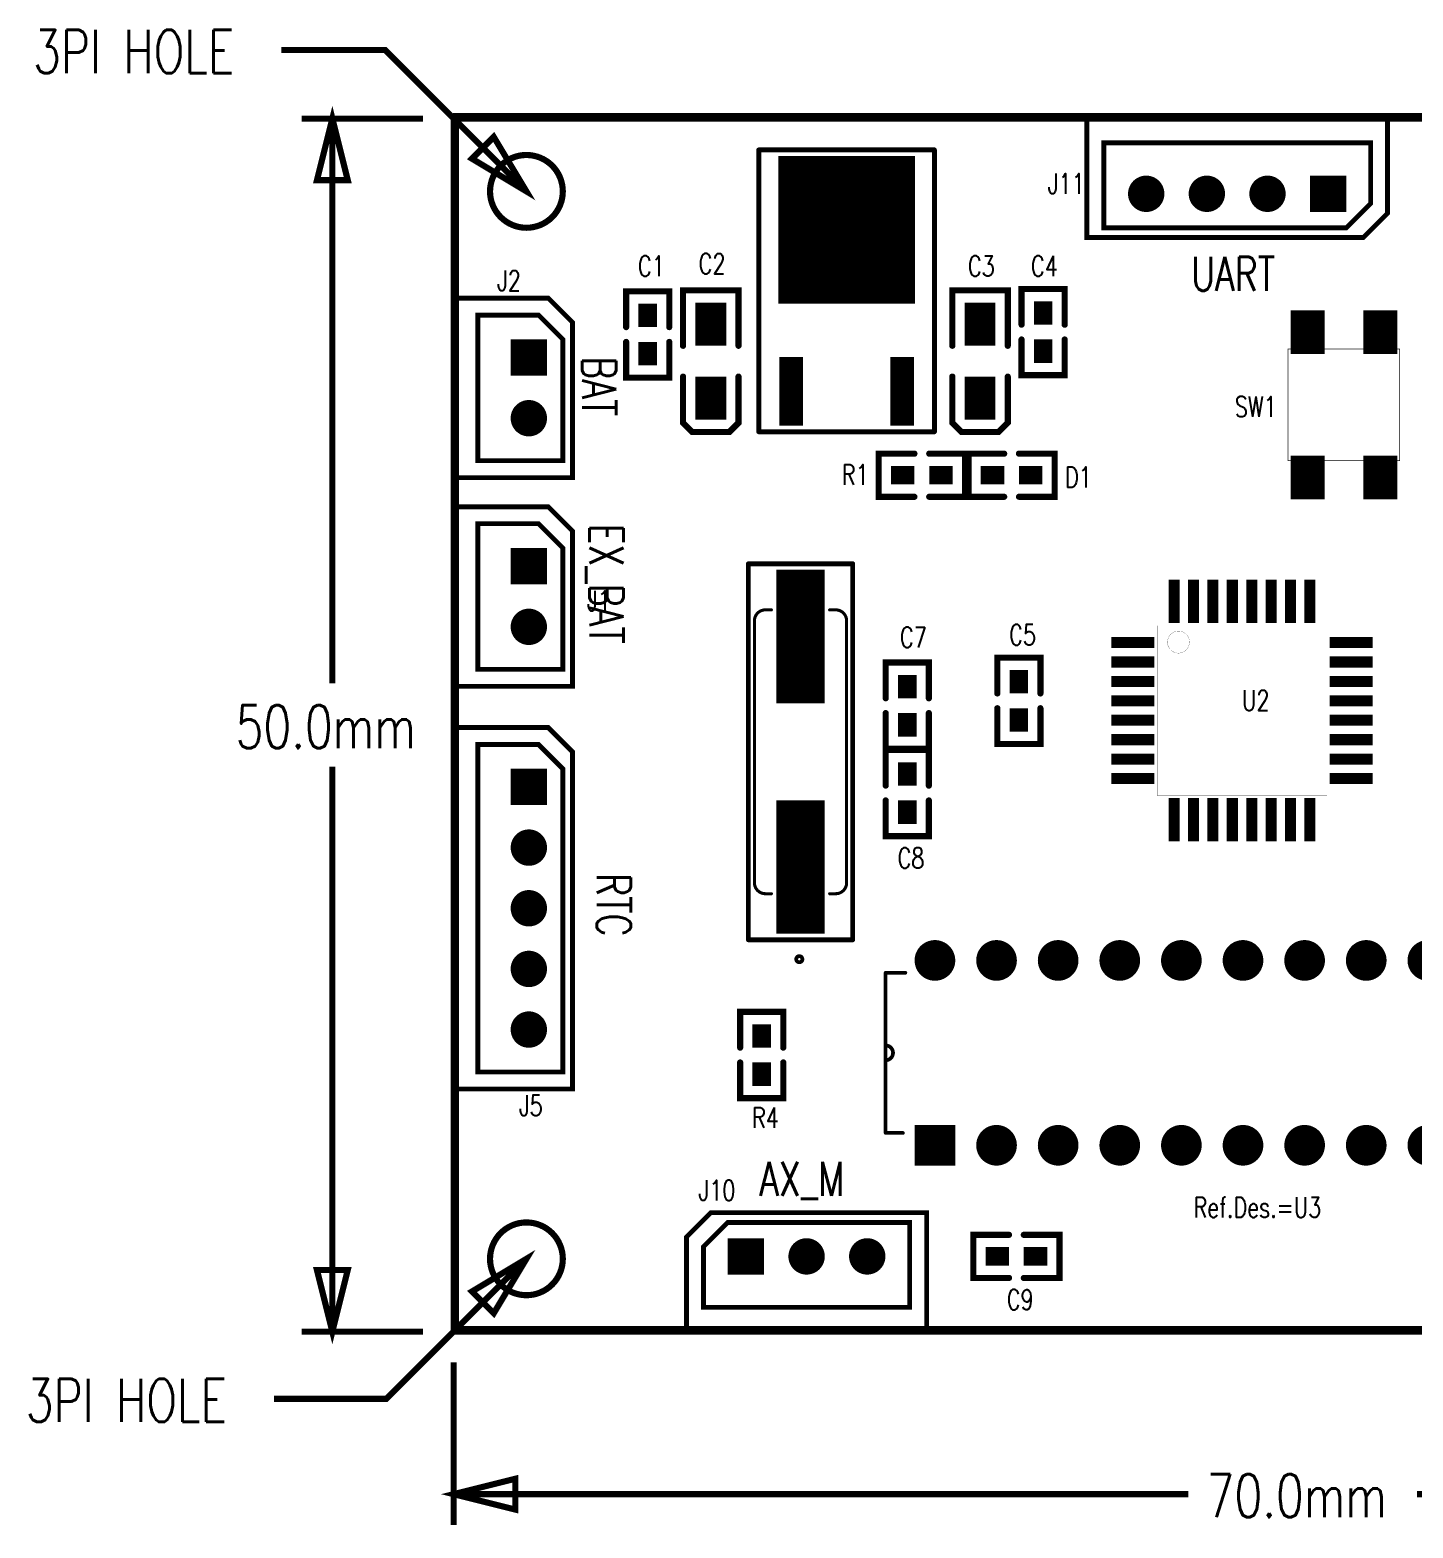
# Model space of a CAD drawing. Extents: x -17 to 86, y -8 to 54.
# Drawn here: x -17.5 to 39.5, y -8.1 to 53.7 of the extents above; entities that cross this region are included whole.
import ezdxf

# ---------------------------------------------------------------- set-up
doc = ezdxf.new("R2010")
doc.units = 0
for name, pattern in [('POUR_00_-1_0_000000', [2, 1, 1]), ('SIG_9', [2, 1, 1]), ('TRMIDX_0', [2, 1, 1]), ('TRMIDX_16384', [2, 1, 1]), ('TRMIDX_2048', [2, 1, 1]), ('TRMIDX_4096', [2, 1, 1])]:
    doc.linetypes.add(name, pattern=pattern)
for name, color, linetype in [('2D_LINE_00', 2, 'CONTINUOUS'), ('2D_LINE_01', 2, 'CONTINUOUS'), ('DIMENSION1_24', 254, 'CONTINUOUS'), ('DIMENSION2_24', 254, 'CONTINUOUS'), ('DIMENSION3_24', 254, 'CONTINUOUS'), ('DIMENSION4_24', 254, 'CONTINUOUS'), ('DIMENSION5_24', 254, 'CONTINUOUS'), ('DIMENSION6_24', 254, 'CONTINUOUS'), ('DIMENSION7_24', 254, 'CONTINUOUS'), ('DRIL_PLTE_THRU_01', 176, 'CONTINUOUS'), ('DRIL_PLTE_THRU_02', 16, 'CONTINUOUS'), ('DRIL_SYMBOL', 254, 'CONTINUOUS'), ('PADS_BOT', 1, 'CONTINUOUS'), ('PADS_INNER', 5, 'CONTINUOUS'), ('PADS_TOP', 5, 'CONTINUOUS'), ('PADS_XR_21', 176, 'CONTINUOUS'), ('PADS_XR_23', 183, 'CONTINUOUS'), ('PADS_XR_28', 130, 'CONTINUOUS'), ('PART_NAME_01', 254, 'CONTINUOUS'), ('PART_TOP_2DLINE_00', 254, 'CONTINUOUS'), ('PART_TOP_2DLINE_01', 254, 'CONTINUOUS'), ('PART_TOP_2DLINE_26', 254, 'CONTINUOUS'), ('PART_TOP_COPPER_26', 254, 'CONTINUOUS'), ('POUR_HEADER_01', 150, 'CONTINUOUS'), ('POUR_HEADER_02', 231, 'CONTINUOUS'), ('TEXT_24', 4, 'CONTINUOUS'), ('TEXT_26', 254, 'CONTINUOUS')]:
    doc.layers.add(name, color=color, linetype=linetype)
doc.styles.add('W0$127', font='simplex', dxfattribs={"width": 0.75})
doc.styles.add('W0$15', font='simplex', dxfattribs={"width": 0.75})
doc.styles.add('W0$2086613333', font='simplex', dxfattribs={"width": 0.75})
doc.styles.add('W0$254', font='simplex', dxfattribs={"width": 0.75})

# ---------------------------------------------------------------- blocks, each defined once
blk = doc.blocks.new('SMOOTH_0$254')
at = {"const_width": 0.127}
blk.add_lwpolyline([(-0.0635, 0, 1), (0.0635, 0, 1)], format="xyb", close=True, dxfattribs=at)
blk = doc.blocks.new('DRAWING_16')
at = {"layer": '2D_LINE_00', "const_width": 0.254}
blk.add_lwpolyline([(0, 0), (70, 0), (70, 50), (0, 50)], close=True, dxfattribs=at)
at = {"layer": '2D_LINE_00'}
for p in [(0, 50), (70, 50), (0, 0), (70, 0)]:
    blk.add_blockref('SMOOTH_0$254', p, dxfattribs=at)
blk = doc.blocks.new('DRAWING_17')
at = {"layer": '2D_LINE_01', "const_width": 0.254}
blk.add_lwpolyline([(1.5, 0, 1), (-1.5, 0, 1)], format="xyb", close=True, dxfattribs=at)
blk = doc.blocks.new('DRAWING_20')
at = {"layer": '2D_LINE_01', "const_width": 0.254}
blk.add_lwpolyline([(1.5, 0, 1), (-1.5, 0, 1)], format="xyb", close=True, dxfattribs=at)
blk = doc.blocks.new('D_8bacaaa_21')
at = {"layer": 'DIMENSION1_24', "linetype": 'TRMIDX_16384', "const_width": 0.254}
blk.add_lwpolyline([(0, 0), (-5.828, 5.828), (-10.106, 5.828)], dxfattribs=at)
at = {"layer": 'DIMENSION3_24', "linetype": 'TRMIDX_16384', "const_width": 0.254}
blk.add_lwpolyline([(0, 0), (-2.245, 1.347), (-1.347, 2.245)], close=True, dxfattribs=at)
at = {"layer": 'TEXT_24', "style": 'W0$254', "width": 0.75}
blk.add_text('3PI HOLE', height=1.778, dxfattribs=at).set_placement((-20.335, 4.875))
blk = doc.blocks.new('D_8bacaaa_24')
at = {"layer": 'DIMENSION1_24', "linetype": 'TRMIDX_16384', "const_width": 0.254}
blk.add_lwpolyline([(0, 0), (-5.772, -5.772), (-10.408, -5.772)], dxfattribs=at)
at = {"layer": 'DIMENSION3_24', "linetype": 'TRMIDX_16384', "const_width": 0.254}
blk.add_lwpolyline([(0, 0), (-1.347, -2.245), (-2.245, -1.347)], close=True, dxfattribs=at)
at = {"layer": 'TEXT_24', "style": 'W0$254', "width": 0.75}
blk.add_text('3PI HOLE', height=1.778, dxfattribs=at).set_placement((-20.637, -6.725))
blk = doc.blocks.new('D_1dfeghi_25')
at = {"layer": 'DIMENSION1_24', "linetype": 'TRMIDX_2048', "const_width": 0.254}
blk.add_lwpolyline([(0, -6.7), (30.284, -6.7)], dxfattribs=at)
at = {"layer": 'DIMENSION2_24', "linetype": 'TRMIDX_2048', "const_width": 0.254}
blk.add_lwpolyline([(70, -6.7), (39.716, -6.7)], dxfattribs=at)
at = {"layer": 'DIMENSION3_24', "linetype": 'TRMIDX_2048', "const_width": 0.254}
blk.add_lwpolyline([(0, -6.7), (2.54, -6.065), (2.54, -7.335)], close=True, dxfattribs=at)
at = {"layer": 'DIMENSION4_24', "linetype": 'TRMIDX_2048', "const_width": 0.254}
blk.add_lwpolyline([(70, -6.7), (67.46, -7.335), (67.46, -6.065)], close=True, dxfattribs=at)
at = {"layer": 'DIMENSION5_24', "linetype": 'TRMIDX_2048', "const_width": 0.254}
blk.add_lwpolyline([(0, -1.27), (0, -7.97)], dxfattribs=at)
at = {"layer": 'DIMENSION6_24', "linetype": 'TRMIDX_2048', "const_width": 0.254}
blk.add_lwpolyline([(70, -1.27), (70, -7.97)], dxfattribs=at)
at = {"layer": 'DIMENSION7_24', "linetype": 'TRMIDX_2048', "const_width": 0.0254}
for points in [[(0, 0), (0.001, 0)], [(70, 0), (70.001, 0)]]:
    blk.add_lwpolyline(points, dxfattribs=at)
at = {"layer": 'TEXT_24', "style": 'W0$254', "width": 0.75}
blk.add_text('70.0mm', height=1.778, dxfattribs=at).set_placement((31.046, -7.652))
blk = doc.blocks.new('D_2dfeghi_26')
at = {"layer": 'DIMENSION1_24', "linetype": 'TRMIDX_4096', "const_width": 0.254}
blk.add_lwpolyline([(-5, 0), (-5, 23.285)], dxfattribs=at)
at = {"layer": 'DIMENSION2_24', "linetype": 'TRMIDX_4096', "const_width": 0.254}
blk.add_lwpolyline([(-5, 50), (-5, 26.715)], dxfattribs=at)
at = {"layer": 'DIMENSION3_24', "linetype": 'TRMIDX_4096', "const_width": 0.254}
blk.add_lwpolyline([(-5, 0), (-5.635, 2.54), (-4.365, 2.54)], close=True, dxfattribs=at)
at = {"layer": 'DIMENSION4_24', "linetype": 'TRMIDX_4096', "const_width": 0.254}
blk.add_lwpolyline([(-5, 50), (-4.365, 47.46), (-5.635, 47.46)], close=True, dxfattribs=at)
at = {"layer": 'DIMENSION5_24', "linetype": 'TRMIDX_4096', "const_width": 0.254}
blk.add_lwpolyline([(-1.27, 0), (-6.27, 0)], dxfattribs=at)
at = {"layer": 'DIMENSION6_24', "linetype": 'TRMIDX_4096', "const_width": 0.254}
blk.add_lwpolyline([(-1.27, 50), (-6.27, 50)], dxfattribs=at)
at = {"layer": 'DIMENSION7_24', "linetype": 'TRMIDX_4096', "const_width": 0.0254}
for points in [[(0, 50), (0.001, 50)], [(0, 0), (0.001, 0)]]:
    blk.add_lwpolyline(points, dxfattribs=at)
at = {"layer": 'TEXT_24', "style": 'W0$254', "width": 0.75}
blk.add_text('50.0mm', height=1.778, dxfattribs=at).set_placement((-8.983, 24.047))
blk = doc.blocks.new('POUR_HEADER_0')
at = {"layer": 'POUR_HEADER_01', "linetype": 'POUR_00_-1_0_000000', "const_width": 0.254}
blk.add_lwpolyline([(0, 0), (70, 0), (70, 50), (0, 50)], close=True, dxfattribs=at)
blk = doc.blocks.new('POUR_HEADER_1')
at = {"layer": 'POUR_HEADER_02', "linetype": 'POUR_00_-1_0_000000', "const_width": 0.254}
blk.add_lwpolyline([(0, 0), (70, 0), (70, 50), (0, 50)], close=True, dxfattribs=at)
blk = doc.blocks.new('PART_BODY_TOP_1')
at = {"layer": 'PART_TOP_2DLINE_00', "const_width": 0.254}
for points in [[(-0.3048, 0.889), (-1.778, 0.889), (-1.778, -0.889), (-0.3048, -0.889)], [(0.3048, 0.889), (1.778, 0.889), (1.778, -0.889), (0.3048, -0.889)]]:
    blk.add_lwpolyline(points, dxfattribs=at)
at = {"layer": 'PART_TOP_2DLINE_00'}
for p in [(-1.778, 0.889), (-0.3048, 0.889), (0.3048, 0.889), (1.778, 0.889), (-1.778, -0.889), (-0.3048, -0.889), (0.3048, -0.889), (1.778, -0.889)]:
    blk.add_blockref('SMOOTH_0$254', p, dxfattribs=at)
blk = doc.blocks.new('DRIL_HOLE_0')
blk.add_lwpolyline([(0, 0, 1), (0, 0, 1)], format="xyb", close=True)
blk = doc.blocks.new('PAD_0')
blk.add_lwpolyline([(0, 0, 1), (0, 0, 1)], format="xyb", close=True)
blk = doc.blocks.new('PAD_1')
at = {"const_width": 0.762}
blk.add_lwpolyline([(-0.4826, 0), (0.4826, 0)], dxfattribs=at)
blk = doc.blocks.new('STK_TOP_3')
at = {"layer": 'DRIL_PLTE_THRU_01'}
blk.add_blockref('DRIL_HOLE_0', (0, 0), dxfattribs=at)
at = {"layer": 'DRIL_PLTE_THRU_02'}
blk.add_blockref('DRIL_HOLE_0', (0, 0), dxfattribs=at)
at = {"layer": 'PADS_BOT'}
blk.add_blockref('PAD_0', (0, 0), dxfattribs=at)
at = {"layer": 'PADS_INNER'}
blk.add_blockref('PAD_0', (0, 0), dxfattribs=at)
at = {"layer": 'PADS_TOP'}
blk.add_blockref('PAD_1', (0, 0), dxfattribs=at)
blk = doc.blocks.new('SYM_TOP_2')
for name, p in [('PART_BODY_TOP_1', (0, 0)), ('STK_TOP_3', (-0.7874, 0)), ('STK_TOP_3', (0.7874, 0))]:
    blk.add_blockref(name, p)
blk = doc.blocks.new('PART_TOP_0')
blk.add_blockref('SYM_TOP_2', (0, 0))
at = {"layer": 'PART_NAME_01', "style": 'W0$254', "width": 0.75}
blk.add_text('C1', height=0.84, rotation=270, dxfattribs=at).set_placement((2.4, 0.4))
blk = doc.blocks.new('PART_BODY_TOP_2')
at = {"layer": 'PART_TOP_2DLINE_00', "const_width": 0.254}
for points in [[(-0.635, 1.143), (-2.921, 1.143), (-2.921, -1.143), (-0.635, -1.143)], [(0.635, 1.143), (2.54, 1.143), (2.921, 0.762), (2.921, -0.762), (2.54, -1.143), (0.635, -1.143)]]:
    blk.add_lwpolyline(points, dxfattribs=at)
at = {"layer": 'PART_TOP_2DLINE_00'}
for p in [(-2.921, 1.143), (-0.635, 1.143), (0.635, 1.143), (2.54, 1.143), (2.921, 0.762), (-2.921, -1.143), (-0.635, -1.143), (0.635, -1.143), (2.54, -1.143), (2.921, -0.762)]:
    blk.add_blockref('SMOOTH_0$254', p, dxfattribs=at)
blk = doc.blocks.new('PAD_2')
at = {"const_width": 1.27}
blk.add_lwpolyline([(-0.889, 0), (0.889, 0)], dxfattribs=at)
blk = doc.blocks.new('STK_TOP_4')
at = {"layer": 'DRIL_PLTE_THRU_01'}
blk.add_blockref('DRIL_HOLE_0', (0, 0), dxfattribs=at)
at = {"layer": 'DRIL_PLTE_THRU_02'}
blk.add_blockref('DRIL_HOLE_0', (0, 0), dxfattribs=at)
at = {"layer": 'PADS_BOT'}
blk.add_blockref('PAD_0', (0, 0), dxfattribs=at)
at = {"layer": 'PADS_INNER'}
blk.add_blockref('PAD_0', (0, 0), dxfattribs=at)
at = {"layer": 'PADS_TOP'}
blk.add_blockref('PAD_2', (0, 0), dxfattribs=at)
blk = doc.blocks.new('SYM_TOP_3')
for name, p in [('PART_BODY_TOP_2', (0, 0)), ('STK_TOP_4', (-1.524, 0)), ('STK_TOP_4', (1.524, 0))]:
    blk.add_blockref(name, p)
blk = doc.blocks.new('PART_TOP_1')
blk.add_blockref('SYM_TOP_3', (0, 0))
at = {"layer": 'PART_NAME_01', "style": 'W0$254', "width": 0.75}
blk.add_text('C2', height=0.84, rotation=90, dxfattribs=at).set_placement((-3.6, -0.5))
blk = doc.blocks.new('PART_TOP_2')
blk.add_blockref('SYM_TOP_3', (0, 0))
at = {"layer": 'PART_NAME_01', "style": 'W0$254', "width": 0.75}
blk.add_text('C3', height=0.84, rotation=90, dxfattribs=at).set_placement((-3.5, -0.5))
blk = doc.blocks.new('PART_TOP_3')
blk.add_blockref('SYM_TOP_2', (0, 0))
at = {"layer": 'PART_NAME_01', "style": 'W0$254', "width": 0.75}
blk.add_text('C4', height=0.84, rotation=270, dxfattribs=at).set_placement((2.3, 0.5))
blk = doc.blocks.new('PART_TOP_4')
blk.add_blockref('SYM_TOP_2', (0, 0))
at = {"layer": 'PART_NAME_01', "style": 'W0$254', "width": 0.75}
blk.add_text('C5', height=0.84, rotation=270, dxfattribs=at).set_placement((2.3, 0.4))
blk = doc.blocks.new('PART_TOP_6')
blk.add_blockref('SYM_TOP_2', (0, 0))
at = {"layer": 'PART_NAME_01', "style": 'W0$254', "width": 0.75}
blk.add_text('C7', height=0.84, rotation=90, dxfattribs=at).set_placement((-2.4, -0.3))
blk = doc.blocks.new('PART_TOP_7')
blk.add_blockref('SYM_TOP_2', (0, 0))
at = {"layer": 'PART_NAME_01', "style": 'W0$254', "width": 0.75}
blk.add_text('C8', height=0.84, rotation=270, dxfattribs=at).set_placement((-3.1, 0.4))
blk = doc.blocks.new('PART_TOP_8')
blk.add_blockref('SYM_TOP_2', (0, 0))
at = {"layer": 'PART_NAME_01', "style": 'W0$254', "width": 0.75}
blk.add_text('C9', height=0.84, rotation=180, dxfattribs=at).set_placement((0.4, 2.2))
blk = doc.blocks.new('PART_TOP_9')
blk.add_blockref('SYM_TOP_2', (0, 0))
at = {"layer": 'PART_NAME_01', "style": 'W0$254', "width": 0.75}
blk.add_text('D1', height=0.84, rotation=180, dxfattribs=at).set_placement((-2.2, 0.5))
blk = doc.blocks.new('SMOOTH_0$2')
at = {"const_width": 0.1}
blk.add_lwpolyline([(-0.05, 0, 1), (0.05, 0, 1)], format="xyb", close=True, dxfattribs=at)
blk = doc.blocks.new('PART_BODY_TOP_3')
at = {"layer": 'PART_TOP_2DLINE_00', "const_width": 0.2}
for points in [[(-3.7, 0.8), (-2.7, 1.8), (3.7, 1.8), (3.7, -3.1), (-3.7, -3.1)], [(-3, 0.4), (-2, 1.4), (3, 1.4), (3, -2.1), (-3, -2.1)]]:
    blk.add_lwpolyline(points, close=True, dxfattribs=at)
at = {"layer": 'PART_TOP_2DLINE_00'}
for p in [(-2.7, 1.8), (3.7, 1.8), (-2, 1.4), (3, 1.4), (-3.7, 0.8), (-3, 0.4), (-3, -2.1), (3, -2.1), (-3.7, -3.1), (3.7, -3.1)]:
    blk.add_blockref('SMOOTH_0$2', p, dxfattribs=at)
blk = doc.blocks.new('DRIL_SYMBOL_0$9')
at = {"layer": 'DRIL_SYMBOL', "const_width": 0.0508}
for points in [[(-0.254, 0), (0.254, 0)], [(0, -0.254), (0, 0.254)]]:
    blk.add_lwpolyline(points, dxfattribs=at)
blk = doc.blocks.new('DRIL_HOLE_0$9')
at = {"const_width": 0.45}
blk.add_lwpolyline([(-0.225, 0, 1), (0.225, 0, 1)], format="xyb", close=True, dxfattribs=at)
blk.add_blockref('DRIL_SYMBOL_0$9', (0, 0))
blk = doc.blocks.new('PAD_3')
at = {"const_width": 0.75}
blk.add_lwpolyline([(0, -0.375, 1), (0, 0.375, 1)], format="xyb", close=True, dxfattribs=at)
blk = doc.blocks.new('PAD_4')
at = {"const_width": 1.5}
blk.add_lwpolyline([(-0.75, 0), (0.75, 0)], dxfattribs=at)
blk = doc.blocks.new('STK_TOP_5')
at = {"layer": 'DRIL_PLTE_THRU_01'}
blk.add_blockref('DRIL_HOLE_0$9', (0, 0), dxfattribs=at)
at = {"layer": 'DRIL_PLTE_THRU_02'}
blk.add_blockref('DRIL_HOLE_0$9', (0, 0), dxfattribs=at)
at = {"layer": 'PADS_BOT'}
blk.add_blockref('PAD_4', (0, 0), dxfattribs=at)
at = {"layer": 'PADS_INNER'}
blk.add_blockref('PAD_3', (0, 0), dxfattribs=at)
at = {"layer": 'PADS_TOP'}
blk.add_blockref('PAD_4', (0, 0), dxfattribs=at)
blk = doc.blocks.new('STK_TOP_6')
at = {"layer": 'DRIL_PLTE_THRU_01'}
blk.add_blockref('DRIL_HOLE_0$9', (0, 0), dxfattribs=at)
at = {"layer": 'DRIL_PLTE_THRU_02'}
blk.add_blockref('DRIL_HOLE_0$9', (0, 0), dxfattribs=at)
at = {"layer": 'PADS_BOT'}
blk.add_blockref('PAD_3', (0, 0), dxfattribs=at)
at = {"layer": 'PADS_INNER'}
blk.add_blockref('PAD_3', (0, 0), dxfattribs=at)
at = {"layer": 'PADS_TOP'}
blk.add_blockref('PAD_3', (0, 0), dxfattribs=at)
blk = doc.blocks.new('SYM_TOP_4')
for name, p in [('PART_BODY_TOP_3', (0, 0)), ('STK_TOP_5', (-1.25, 0)), ('STK_TOP_6', (1.25, 0))]:
    blk.add_blockref(name, p)
blk = doc.blocks.new('PART_TOP_11')
blk.add_blockref('SYM_TOP_4', (0, 0))
at = {"layer": 'PART_NAME_01', "style": 'W0$127', "width": 0.75}
blk.add_text('J1', height=0.84, rotation=90, dxfattribs=at).set_placement((0.6, 2.4))
blk = doc.blocks.new('PART_BODY_TOP_4')
at = {"layer": 'PART_TOP_2DLINE_00', "const_width": 0.2}
for points in [[(-3.7, 0.8), (-2.7, 1.8), (6.2, 1.8), (6.2, -3.1), (-3.7, -3.1)], [(-3, 0.4), (-2, 1.4), (5.5, 1.4), (5.5, -2.1), (-3, -2.1)]]:
    blk.add_lwpolyline(points, close=True, dxfattribs=at)
at = {"layer": 'PART_TOP_2DLINE_00'}
for p in [(-2.7, 1.8), (6.2, 1.8), (-2, 1.4), (5.5, 1.4), (-3.7, 0.8), (-3, 0.4), (-3, -2.1), (5.5, -2.1), (-3.7, -3.1), (6.2, -3.1)]:
    blk.add_blockref('SMOOTH_0$2', p, dxfattribs=at)
blk = doc.blocks.new('SYM_TOP_5')
for name, p in [('PART_BODY_TOP_4', (0, 0)), ('STK_TOP_5', (-1.25, 0)), ('STK_TOP_6', (1.25, 0)), ('STK_TOP_6', (3.75, 0))]:
    blk.add_blockref(name, p)
blk = doc.blocks.new('PART_TOP_12')
blk.add_blockref('SYM_TOP_5', (0, 0))
at = {"layer": 'PART_NAME_01', "style": 'W0$127', "width": 0.75}
blk.add_text('J10', height=0.84, dxfattribs=at).set_placement((-3.2, 2.3))
blk = doc.blocks.new('PART_BODY_TOP_5')
at = {"layer": 'PART_TOP_2DLINE_00', "const_width": 0.2}
for points in [[(-3.7, 0.8), (-2.7, 1.8), (8.7, 1.8), (8.7, -3.1), (-3.7, -3.1)], [(-3, 0.4), (-2, 1.4), (8, 1.4), (8, -2.1), (-3, -2.1)]]:
    blk.add_lwpolyline(points, close=True, dxfattribs=at)
at = {"layer": 'PART_TOP_2DLINE_00'}
for p in [(-2.7, 1.8), (8.7, 1.8), (-2, 1.4), (8, 1.4), (-3.7, 0.8), (-3, 0.4), (-3, -2.1), (8, -2.1), (-3.7, -3.1), (8.7, -3.1)]:
    blk.add_blockref('SMOOTH_0$2', p, dxfattribs=at)
blk = doc.blocks.new('SYM_TOP_6')
for name, p in [('PART_BODY_TOP_5', (0, 0)), ('STK_TOP_5', (-1.25, 0)), ('STK_TOP_6', (1.25, 0)), ('STK_TOP_6', (3.75, 0)), ('STK_TOP_6', (6.25, 0))]:
    blk.add_blockref(name, p)
blk = doc.blocks.new('PART_TOP_13')
blk.add_blockref('SYM_TOP_6', (0, 0))
at = {"layer": 'PART_NAME_01', "style": 'W0$127', "width": 0.75}
blk.add_text('J11', height=0.84, rotation=180, dxfattribs=at).set_placement((10.3, 0))
blk = doc.blocks.new('PART_TOP_14')
blk.add_blockref('SYM_TOP_4', (0, 0))
at = {"layer": 'PART_NAME_01', "style": 'W0$127', "width": 0.75}
blk.add_text('J2', height=0.84, rotation=90, dxfattribs=at).set_placement((-4, -1.3))
blk = doc.blocks.new('PART_BODY_TOP_8')
at = {"layer": 'PART_TOP_2DLINE_00', "const_width": 0.2}
for points in [[(-3.7, 0.8), (-2.7, 1.8), (11.2, 1.8), (11.2, -3.1), (-3.7, -3.1)], [(-3, 0.4), (-2, 1.4), (10.5, 1.4), (10.5, -2.1), (-3, -2.1)]]:
    blk.add_lwpolyline(points, close=True, dxfattribs=at)
at = {"layer": 'PART_TOP_2DLINE_00'}
for p in [(-2.7, 1.8), (11.2, 1.8), (-2, 1.4), (10.5, 1.4), (-3.7, 0.8), (-3, 0.4), (-3, -2.1), (10.5, -2.1), (-3.7, -3.1), (11.2, -3.1)]:
    blk.add_blockref('SMOOTH_0$2', p, dxfattribs=at)
blk = doc.blocks.new('SYM_TOP_9')
for name, p in [('PART_BODY_TOP_8', (0, 0)), ('STK_TOP_5', (-1.25, 0)), ('STK_TOP_6', (1.25, 0)), ('STK_TOP_6', (3.75, 0)), ('STK_TOP_6', (6.25, 0)), ('STK_TOP_6', (8.75, 0))]:
    blk.add_blockref(name, p)
blk = doc.blocks.new('PART_TOP_17')
blk.add_blockref('SYM_TOP_9', (0, 0))
at = {"layer": 'PART_NAME_01', "style": 'W0$127', "width": 0.75}
blk.add_text('J5', height=0.84, rotation=90, dxfattribs=at).set_placement((12.3, -0.4))
blk = doc.blocks.new('PART_TOP_22')
blk.add_blockref('SYM_TOP_2', (0, 0))
at = {"layer": 'PART_NAME_01', "style": 'W0$254', "width": 0.75}
blk.add_text('R1', height=0.84, dxfattribs=at).set_placement((-3.3, -0.4))
blk = doc.blocks.new('PART_TOP_25')
blk.add_blockref('SYM_TOP_2', (0, 0))
at = {"layer": 'PART_NAME_01', "style": 'W0$254', "width": 0.75}
blk.add_text('R4', height=0.84, rotation=270, dxfattribs=at).set_placement((-3, 0.4))
blk = doc.blocks.new('SMOOTH_0$03')
at = {"const_width": 0.015}
blk.add_lwpolyline([(-0.0075, 0, 1), (0.0075, 0, 1)], format="xyb", close=True, dxfattribs=at)
blk = doc.blocks.new('PART_BODY_TOP_10')
at = {"layer": 'PART_TOP_2DLINE_01', "const_width": 0.03}
blk.add_lwpolyline([(0.7, -3.8), (5.3, -3.8), (5.3, 0.8), (0.7, 0.8)], close=True, dxfattribs=at)
at = {"layer": 'PART_TOP_2DLINE_01'}
for p in [(0.7, 0.8), (5.3, 0.8), (0.7, -3.8), (5.3, -3.8)]:
    blk.add_blockref('SMOOTH_0$03', p, dxfattribs=at)
blk = doc.blocks.new('PAD_9')
at = {"const_width": 1.4}
blk.add_lwpolyline([(-0.9, 0), (0.9, 0)], dxfattribs=at)
blk = doc.blocks.new('STK_TOP_10')
at = {"layer": 'DRIL_PLTE_THRU_01'}
blk.add_blockref('DRIL_HOLE_0', (0, 0), dxfattribs=at)
at = {"layer": 'DRIL_PLTE_THRU_02'}
blk.add_blockref('DRIL_HOLE_0', (0, 0), dxfattribs=at)
at = {"layer": 'PADS_BOT'}
blk.add_blockref('PAD_0', (0, 0), dxfattribs=at)
at = {"layer": 'PADS_INNER'}
blk.add_blockref('PAD_0', (0, 0), dxfattribs=at)
at = {"layer": 'PADS_TOP'}
blk.add_blockref('PAD_9', (0, 0), dxfattribs=at)
blk = doc.blocks.new('SYM_TOP_11')
for name, p in [('STK_TOP_10', (0, 0)), ('PART_BODY_TOP_10', (0, 0)), ('STK_TOP_10', (6, 0)), ('STK_TOP_10', (0, -3)), ('STK_TOP_10', (6, -3))]:
    blk.add_blockref(name, p)
blk = doc.blocks.new('PART_TOP_26')
blk.add_blockref('SYM_TOP_11', (0, 0))
at = {"layer": 'PART_NAME_01', "style": 'W0$127', "width": 0.75}
blk.add_text('SW1', height=0.84, rotation=270, dxfattribs=at).set_placement((2.5, 3))
blk = doc.blocks.new('PART_BODY_TOP_11')
at = {"layer": 'PART_TOP_2DLINE_00', "const_width": 0.2}
for points in [[(-3.620008, 5.809996), (3.620008, 5.809996)], [(-3.620008, -5.809996), (-3.620008, 5.809996)], [(3.620008, 5.809996), (3.620008, -5.809996)], [(3.620008, -5.809996), (-3.620008, -5.809996)]]:
    blk.add_lwpolyline(points, dxfattribs=at)
at = {"layer": 'PART_TOP_2DLINE_00'}
for p in [(-3.620008, 5.809996), (-3.620008, 5.809996), (3.620008, 5.809996), (3.620008, 5.809996), (-3.620008, -5.809996), (-3.620008, -5.809996), (3.620008, -5.809996), (3.620008, -5.809996)]:
    blk.add_blockref('SMOOTH_0$2', p, dxfattribs=at)
blk = doc.blocks.new('PAD_10')
at = {"const_width": 0.970026}
blk.add_lwpolyline([(-1.415034, 0), (1.415034, 0)], dxfattribs=at)
blk = doc.blocks.new('STK_TOP_11')
at = {"layer": 'DRIL_PLTE_THRU_01'}
blk.add_blockref('DRIL_HOLE_0', (0, 0), dxfattribs=at)
at = {"layer": 'DRIL_PLTE_THRU_02'}
blk.add_blockref('DRIL_HOLE_0', (0, 0), dxfattribs=at)
at = {"layer": 'PADS_BOT'}
blk.add_blockref('PAD_0', (0, 0), dxfattribs=at)
at = {"layer": 'PADS_INNER'}
blk.add_blockref('PAD_0', (0, 0), dxfattribs=at)
at = {"layer": 'PADS_TOP', "rotation": 90}
blk.add_blockref('PAD_10', (0, 0), dxfattribs=at)
at = {"layer": 'PADS_XR_21', "rotation": 90}
blk.add_blockref('PAD_10', (0, 0), dxfattribs=at)
at = {"layer": 'PADS_XR_23', "rotation": 90}
blk.add_blockref('PAD_10', (0, 0), dxfattribs=at)
blk = doc.blocks.new('PAD_11')
at = {"const_width": 5.62991}
blk.add_lwpolyline([(-3.044952, 0), (3.044952, 0)], dxfattribs=at)
blk = doc.blocks.new('STK_TOP_12')
at = {"layer": 'DRIL_PLTE_THRU_01'}
blk.add_blockref('DRIL_HOLE_0', (0, 0), dxfattribs=at)
at = {"layer": 'DRIL_PLTE_THRU_02'}
blk.add_blockref('DRIL_HOLE_0', (0, 0), dxfattribs=at)
at = {"layer": 'PADS_BOT'}
blk.add_blockref('PAD_0', (0, 0), dxfattribs=at)
at = {"layer": 'PADS_INNER'}
blk.add_blockref('PAD_0', (0, 0), dxfattribs=at)
at = {"layer": 'PADS_TOP', "rotation": 90}
blk.add_blockref('PAD_11', (0, 0), dxfattribs=at)
at = {"layer": 'PADS_XR_21', "rotation": 90}
blk.add_blockref('PAD_11', (0, 0), dxfattribs=at)
blk = doc.blocks.new('SYM_TOP_12')
for name, p in [('STK_TOP_12', (0, 2.510028)), ('PART_BODY_TOP_11', (0, 0)), ('STK_TOP_11', (-2.290064, -4.139946)), ('STK_TOP_11', (2.290064, -4.139946))]:
    blk.add_blockref(name, p)
blk = doc.blocks.new('PART_TOP_27')
blk.add_blockref('SYM_TOP_12', (0, 0))
blk = doc.blocks.new('SMOOTH_0$00762')
at = {"const_width": 0.00381}
blk.add_lwpolyline([(-0.002, 0, 1), (0.002, 0, 1)], format="xyb", close=True, dxfattribs=at)
blk = doc.blocks.new('PART_BODY_TOP_12')
at = {"layer": 'PART_TOP_2DLINE_00', "const_width": 0.00762}
blk.add_lwpolyline([(-3.5, 3.5), (3.5, 3.5), (3.5, -3.5), (-3.5, -3.5)], close=True, dxfattribs=at)
blk.add_lwpolyline([(-3.073, 2.82, 1), (-2.167, 2.82, 1)], format="xyb", close=True, dxfattribs=at)
at = {"layer": 'PART_TOP_2DLINE_00'}
for p in [(-3.5, 3.5), (3.5, 3.5), (-3.5, -3.5), (3.5, -3.5)]:
    blk.add_blockref('SMOOTH_0$00762', p, dxfattribs=at)
blk = doc.blocks.new('PAD_12')
blk.add_lwpolyline([(0, 0), (0, 0)])
blk = doc.blocks.new('PAD_13')
at = {"const_width": 0.457}
blk.add_lwpolyline([(-0.889, 0), (0.889, 0)], dxfattribs=at)
blk = doc.blocks.new('PAD_14')
at = {"const_width": 0.33}
blk.add_lwpolyline([(-0.762, 0), (0.762, 0)], dxfattribs=at)
blk = doc.blocks.new('STK_TOP_14')
at = {"layer": 'DRIL_PLTE_THRU_01'}
blk.add_blockref('DRIL_HOLE_0', (0, 0), dxfattribs=at)
at = {"layer": 'DRIL_PLTE_THRU_02'}
blk.add_blockref('DRIL_HOLE_0', (0, 0), dxfattribs=at)
at = {"layer": 'PADS_BOT'}
blk.add_blockref('PAD_12', (0, 0), dxfattribs=at)
at = {"layer": 'PADS_INNER'}
blk.add_blockref('PAD_12', (0, 0), dxfattribs=at)
at = {"layer": 'PADS_TOP'}
blk.add_blockref('PAD_14', (0, 0), dxfattribs=at)
at = {"layer": 'PADS_XR_21'}
blk.add_blockref('PAD_13', (0, 0), dxfattribs=at)
blk = doc.blocks.new('STK_TOP_15')
at = {"layer": 'DRIL_PLTE_THRU_01'}
blk.add_blockref('DRIL_HOLE_0', (0, 0), dxfattribs=at)
at = {"layer": 'DRIL_PLTE_THRU_02'}
blk.add_blockref('DRIL_HOLE_0', (0, 0), dxfattribs=at)
at = {"layer": 'PADS_BOT'}
blk.add_blockref('PAD_0', (0, 0), dxfattribs=at)
at = {"layer": 'PADS_INNER'}
blk.add_blockref('PAD_0', (0, 0), dxfattribs=at)
at = {"layer": 'PADS_TOP'}
blk.add_blockref('PAD_14', (0, 0), dxfattribs=at)
at = {"layer": 'PADS_XR_21'}
blk.add_blockref('PAD_13', (0, 0), dxfattribs=at)
blk = doc.blocks.new('STK_TOP_13')
at = {"layer": 'DRIL_PLTE_THRU_01'}
blk.add_blockref('DRIL_HOLE_0', (0, 0), dxfattribs=at)
at = {"layer": 'DRIL_PLTE_THRU_02'}
blk.add_blockref('DRIL_HOLE_0', (0, 0), dxfattribs=at)
at = {"layer": 'PADS_BOT', "rotation": 90}
blk.add_blockref('PAD_12', (0, 0), dxfattribs=at)
at = {"layer": 'PADS_INNER', "rotation": 90}
blk.add_blockref('PAD_12', (0, 0), dxfattribs=at)
at = {"layer": 'PADS_TOP', "rotation": 90}
blk.add_blockref('PAD_14', (0, 0), dxfattribs=at)
at = {"layer": 'PADS_XR_21', "rotation": 90}
blk.add_blockref('PAD_13', (0, 0), dxfattribs=at)
blk = doc.blocks.new('SYM_TOP_13')
for name, p in [('STK_TOP_13', (-2.8, 4.5)), ('STK_TOP_13', (-2, 4.5)), ('STK_TOP_13', (-1.2, 4.5)), ('STK_TOP_13', (-0.4, 4.5)), ('STK_TOP_13', (0.4, 4.5)), ('STK_TOP_13', (1.2, 4.5)), ('STK_TOP_13', (2, 4.5)), ('STK_TOP_13', (2.8, 4.5)), ('PART_BODY_TOP_12', (0, 0)), ('STK_TOP_14', (-4.5, 2.8)), ('STK_TOP_14', (4.5, 2.8)), ('STK_TOP_15', (-4.5, 2)), ('STK_TOP_14', (4.5, 2)), ('STK_TOP_14', (-4.5, 1.2)), ('STK_TOP_14', (4.5, 1.2)), ('STK_TOP_14', (-4.5, 0.4)), ('STK_TOP_14', (4.5, 0.4)), ('STK_TOP_14', (-4.5, -0.4)), ('STK_TOP_14', (4.5, -0.4)), ('STK_TOP_14', (-4.5, -1.2)), ('STK_TOP_14', (4.5, -1.2)), ('STK_TOP_14', (-4.5, -2)), ('STK_TOP_14', (4.5, -2)), ('STK_TOP_14', (-4.5, -2.8)), ('STK_TOP_14', (4.5, -2.8)), ('STK_TOP_13', (-2.8, -4.5)), ('STK_TOP_13', (-2, -4.5)), ('STK_TOP_13', (-1.2, -4.5)), ('STK_TOP_13', (-0.4, -4.5)), ('STK_TOP_13', (0.4, -4.5)), ('STK_TOP_13', (1.2, -4.5)), ('STK_TOP_13', (2, -4.5)), ('STK_TOP_13', (2.8, -4.5))]:
    blk.add_blockref(name, p)
blk = doc.blocks.new('PART_TOP_28')
blk.add_blockref('SYM_TOP_13', (0, 0))
at = {"layer": 'PART_NAME_01', "style": 'W0$127', "width": 0.75}
blk.add_text('U2', height=0.84, dxfattribs=at).set_placement((0, 0))
blk = doc.blocks.new('SMOOTH_0$1524')
at = {"const_width": 0.0762}
blk.add_lwpolyline([(-0.0381, 0, 1), (0.0381, 0, 1)], format="xyb", close=True, dxfattribs=at)
blk = doc.blocks.new('PART_BODY_TOP_13')
at = {"layer": 'PART_TOP_2DLINE_26', "const_width": 0.1524}
for points in [[(-4.1148, 24.892), (-7.112, 24.892)], [(-7.112, 24.892), (-7.112, 24.1808)], [(-3.5052, 24.892), (-4.1148, 24.892)], [(-0.508, 24.892), (-3.5052, 24.892)], [(-0.508, 24.0792), (-0.508, 24.892)], [(-7.112, -1.2192), (-7.112, -2.032)], [(-0.508, -2.032), (-0.508, -1.2192)], [(-7.112, -2.032), (-0.508, -2.032)]]:
    blk.add_lwpolyline(points, dxfattribs=at)
blk.add_lwpolyline([(-3.5052, 24.892, -1), (-4.1148, 24.892)], format="xyb", dxfattribs=at)
at = {"layer": 'PART_TOP_2DLINE_26'}
for p in [(-7.112, 24.892), (-7.112, 24.892), (-4.1148, 24.892), (-4.1148, 24.892), (-4.1148, 24.892), (-3.5052, 24.892), (-3.5052, 24.892), (-3.5052, 24.892), (-0.508, 24.892), (-0.508, 24.892), (-7.112, 24.1808), (-0.508, 24.0792), (-7.112, -1.2192), (-0.508, -1.2192), (-7.112, -2.032), (-7.112, -2.032), (-0.508, -2.032), (-0.508, -2.032)]:
    blk.add_blockref('SMOOTH_0$1524', p, dxfattribs=at)
blk = doc.blocks.new('DRIL_SYMBOL_1$1176')
at = {"layer": 'DRIL_SYMBOL', "const_width": 0.0508}
for points in [[(-0.254, 0), (0.254, 0)], [(0, -0.254), (0, 0.254)]]:
    blk.add_lwpolyline(points, dxfattribs=at)
blk = doc.blocks.new('DRIL_HOLE_1$1176')
at = {"const_width": 0.5588}
blk.add_lwpolyline([(-0.2794, 0, 1), (0.2794, 0, 1)], format="xyb", close=True, dxfattribs=at)
blk.add_blockref('DRIL_SYMBOL_1$1176', (0, 0))
blk = doc.blocks.new('PAD_15')
at = {"const_width": 1.6764}
blk.add_lwpolyline([(-0.8382, 0), (0.8382, 0)], dxfattribs=at)
blk = doc.blocks.new('STK_TOP_17')
at = {"layer": 'DRIL_PLTE_THRU_01'}
blk.add_blockref('DRIL_HOLE_1$1176', (0, 0), dxfattribs=at)
at = {"layer": 'DRIL_PLTE_THRU_02'}
blk.add_blockref('DRIL_HOLE_1$1176', (0, 0), dxfattribs=at)
at = {"layer": 'PADS_BOT'}
blk.add_blockref('PAD_15', (0, 0), dxfattribs=at)
at = {"layer": 'PADS_INNER'}
blk.add_blockref('PAD_15', (0, 0), dxfattribs=at)
at = {"layer": 'PADS_TOP'}
blk.add_blockref('PAD_15', (0, 0), dxfattribs=at)
at = {"layer": 'PADS_XR_21'}
blk.add_blockref('PAD_15', (0, 0), dxfattribs=at)
at = {"layer": 'PADS_XR_28'}
blk.add_blockref('PAD_15', (0, 0), dxfattribs=at)
blk = doc.blocks.new('PAD_16')
at = {"const_width": 0.8382}
blk.add_lwpolyline([(0, -0.4191, 1), (0, 0.4191, 1)], format="xyb", close=True, dxfattribs=at)
blk = doc.blocks.new('PAD_17')
at = {"const_width": 0.4191}
blk.add_lwpolyline([(0, -0.20955, 1), (0, 0.20955, 1)], format="xyb", close=True, dxfattribs=at)
blk = doc.blocks.new('STK_TOP_16')
at = {"layer": 'DRIL_PLTE_THRU_01'}
blk.add_blockref('DRIL_HOLE_1$1176', (0, 0), dxfattribs=at)
at = {"layer": 'DRIL_PLTE_THRU_02'}
blk.add_blockref('DRIL_HOLE_1$1176', (0, 0), dxfattribs=at)
at = {"layer": 'PADS_BOT'}
blk.add_blockref('PAD_16', (0, 0), dxfattribs=at)
at = {"layer": 'PADS_INNER'}
blk.add_blockref('PAD_16', (0, 0), dxfattribs=at)
at = {"layer": 'PADS_TOP'}
blk.add_blockref('PAD_16', (0, 0), dxfattribs=at)
at = {"layer": 'PADS_XR_21'}
blk.add_blockref('PAD_17', (0, 0), dxfattribs=at)
at = {"layer": 'PADS_XR_28'}
blk.add_blockref('PAD_17', (0, 0), dxfattribs=at)
blk = doc.blocks.new('SYM_TOP_14')
for name, p in [('PART_BODY_TOP_13', (0, 0)), ('STK_TOP_17', (-7.62, 22.86)), ('STK_TOP_16', (0, 22.86)), ('STK_TOP_16', (-7.62, 20.32)), ('STK_TOP_16', (0, 20.32)), ('STK_TOP_16', (-7.62, 17.78)), ('STK_TOP_16', (0, 17.78)), ('STK_TOP_16', (-7.62, 15.24)), ('STK_TOP_16', (0, 15.24)), ('STK_TOP_16', (-7.62, 12.7)), ('STK_TOP_16', (0, 12.7)), ('STK_TOP_16', (-7.62, 10.16)), ('STK_TOP_16', (0, 10.16)), ('STK_TOP_16', (-7.62, 7.62)), ('STK_TOP_16', (0, 7.62)), ('STK_TOP_16', (-7.62, 5.08)), ('STK_TOP_16', (0, 5.08)), ('STK_TOP_16', (-7.62, 2.54)), ('STK_TOP_16', (0, 2.54)), ('STK_TOP_16', (-7.62, 0)), ('STK_TOP_16', (0, 0))]:
    blk.add_blockref(name, p)
blk = doc.blocks.new('PART_TOP_29')
blk.add_blockref('SYM_TOP_14', (0, 0))
at = {"layer": 'PART_NAME_01', "style": 'W0$2086613333', "width": 0.75}
blk.add_text('Ref.Des.=U3', height=0.84, rotation=-90, dxfattribs=at).set_placement((-10.6, 12.2))
blk = doc.blocks.new('SMOOTH_0$127')
at = {"const_width": 0.0635}
blk.add_lwpolyline([(-0.03175, 0, 1), (0.03175, 0, 1)], format="xyb", close=True, dxfattribs=at)
blk = doc.blocks.new('PART_BODY_TOP_15')
at = {"layer": 'PART_TOP_2DLINE_00', "const_width": 0.2}
for points in [[(-7.75, 2.15), (7.75, 2.15)], [(-7.75, -2.15), (-7.75, 2.15)], [(7.75, 2.15), (7.75, -2.15)], [(7.75, -2.15), (-7.75, -2.15)]]:
    blk.add_lwpolyline(points, dxfattribs=at)
at = {"layer": 'PART_TOP_2DLINE_26', "const_width": 0.127}
for points in [[(-5.85, 1.45, -0.414214), (-5.4, 1.9)], [(5.4, 1.9, -0.414214), (5.85, 1.45)], [(-5.4, -1.9, -0.414214), (-5.85, -1.45)], [(5.85, -1.45, -0.414214), (5.4, -1.9)]]:
    blk.add_lwpolyline(points, format="xyb", dxfattribs=at)
for points in [[(-5.4, 1.9), (5.4, 1.9)], [(-5.85, 1.2), (-5.85, 1.45)], [(5.85, 1.45), (5.85, 1.2)], [(-5.85, -1.45), (-5.85, -1.2)], [(5.85, -1.2), (5.85, -1.45)], [(5.4, -1.9), (-5.4, -1.9)]]:
    blk.add_lwpolyline(points, dxfattribs=at)
at = {"layer": 'PART_TOP_COPPER_26', "linetype": 'TRMIDX_0', "const_width": 0.254}
blk.add_lwpolyline([(-8.473, 0.05, 1), (-8.627, 0.05, 1)], format="xyb", close=True, dxfattribs=at)
at = {"layer": 'PART_TOP_2DLINE_00'}
for p in [(-7.75, 2.15), (-7.75, 2.15), (7.75, 2.15), (7.75, 2.15), (-7.75, -2.15), (-7.75, -2.15), (7.75, -2.15), (7.75, -2.15)]:
    blk.add_blockref('SMOOTH_0$2', p, dxfattribs=at)
at = {"layer": 'PART_TOP_2DLINE_26'}
for p in [(-5.4, 1.9), (-5.4, 1.9), (5.4, 1.9), (5.4, 1.9), (-5.85, 1.45), (-5.85, 1.45), (-5.85, 1.2), (5.85, 1.45), (5.85, 1.45), (5.85, 1.2), (-5.85, -1.2), (5.85, -1.2), (-5.85, -1.45), (-5.85, -1.45), (-5.4, -1.9), (-5.4, -1.9), (5.4, -1.9), (5.4, -1.9), (5.85, -1.45), (5.85, -1.45)]:
    blk.add_blockref('SMOOTH_0$127', p, dxfattribs=at)
blk = doc.blocks.new('PAD_18')
at = {"const_width": 1.999996}
blk.add_lwpolyline([(-2.750058, 0), (2.750058, 0)], dxfattribs=at)
blk = doc.blocks.new('STK_TOP_20')
at = {"layer": 'DRIL_PLTE_THRU_01'}
blk.add_blockref('DRIL_HOLE_0', (0, 0), dxfattribs=at)
at = {"layer": 'DRIL_PLTE_THRU_02'}
blk.add_blockref('DRIL_HOLE_0', (0, 0), dxfattribs=at)
at = {"layer": 'PADS_BOT'}
blk.add_blockref('PAD_0', (0, 0), dxfattribs=at)
at = {"layer": 'PADS_INNER'}
blk.add_blockref('PAD_0', (0, 0), dxfattribs=at)
at = {"layer": 'PADS_TOP'}
blk.add_blockref('PAD_18', (0, 0), dxfattribs=at)
at = {"layer": 'PADS_XR_21'}
blk.add_blockref('PAD_18', (0, 0), dxfattribs=at)
at = {"layer": 'PADS_XR_23'}
blk.add_blockref('PAD_18', (0, 0), dxfattribs=at)
blk = doc.blocks.new('SYM_TOP_16')
for name, p in [('PART_BODY_TOP_15', (0, 0)), ('STK_TOP_20', (-4.750054, 0)), ('STK_TOP_20', (4.750054, 0))]:
    blk.add_blockref(name, p)
blk = doc.blocks.new('PART_TOP_31')
blk.add_blockref('SYM_TOP_16', (0, 0))

msp = doc.modelspace()

# ---------------------------------------------------------------- block references
for name, p in [('D_8bacaaa_21', (3, 47)), ('PART_TOP_27', (16.2, 42.9)), ('D_2dfeghi_26', (0, 0)), ('DRAWING_16', (0, 0)), ('DRAWING_20', (3, 47)), ('PART_TOP_22', (19.3, 35.3)), ('PART_TOP_28', (32.5, 25.6)), ('PART_TOP_12', (13.3, 3.1)), ('DRAWING_17', (3, 3)), ('D_8bacaaa_24', (3, 3)), ('D_1dfeghi_25', (0, 0))]:
    msp.add_blockref(name, p)
at = {"linetype": 'SIG_9'}
for name, p in [('POUR_HEADER_1', (0, 0)), ('POUR_HEADER_0', (0.1, 0.1))]:
    msp.add_blockref(name, p, dxfattribs=at)
for name, p, rotation in [('PART_TOP_13', (34.8, 46.9), 180), ('PART_TOP_0', (8, 41.1), 90), ('PART_TOP_1', (10.6, 40), 270), ('PART_TOP_2', (21.7, 40), 270), ('PART_TOP_3', (24.3, 41.2), 90), ('PART_TOP_14', (3.1, 38.9), 270), ('PART_TOP_26', (35.2, 35.2), 90), ('PART_TOP_9', (23, 35.3), 180), ('PART_TOP_11', (3.1, 30.3), 270), ('PART_TOP_31', (14.3, 23.9), 90), ('PART_TOP_6', (18.7, 25.8), 270), ('PART_TOP_4', (23.3, 26), 90), ('PART_TOP_17', (3.1, 21.2), 270), ('PART_TOP_7', (18.7, 22.2), 90), ('PART_TOP_29', (42.7, 15.3), 90), ('PART_TOP_25', (12.7, 11.4), 90), ('PART_TOP_8', (23.2, 3.1), 180)]:
    msp.add_blockref(name, p, dxfattribs=dict(rotation=rotation))

# ---------------------------------------------------------------- texts
at = {"layer": 'TEXT_26', "style": 'W0$15', "width": 0.75}
for s, p in [('UART', (30.4, 42.9)), ('AX_M', (12.6, 5.6))]:
    msp.add_text(s, height=1.4, dxfattribs=at).set_placement(p)
for s, p in [('BAT', (5.3, 40.2)), ('EX_BAT', (5.6, 33.3)), ('RTC', (5.9, 18.9))]:
    msp.add_text(s, height=1.4, rotation=270, dxfattribs=at).set_placement(p)

doc.saveas('drawing.dxf')
